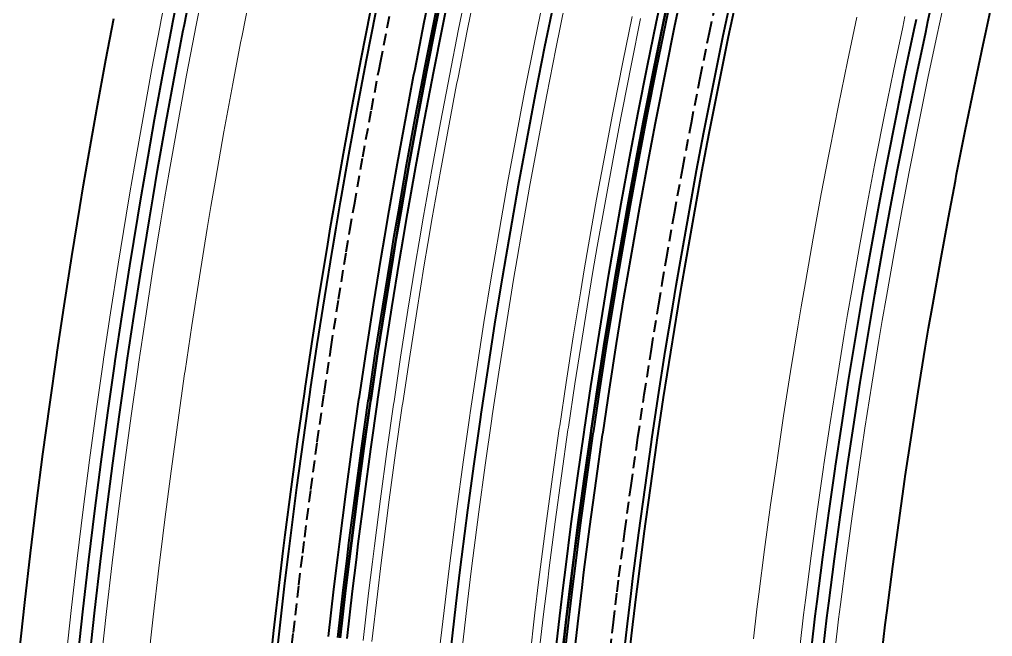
# Model space of a CAD drawing. Header units: feet. Extents: x 85617 to 85865, y 436878 to 437298.
# Drawn here: x 85621.65 to 85663.06, y 437009.12 to 437035.37 of the extents above; entities that cross this region are included whole.
import ezdxf

# ---------------------------------------------------------------- set-up
doc = ezdxf.new("R2010")
doc.units = ezdxf.units.FT
doc.header["$MEASUREMENT"] = 0
for name, pattern in [('( Dashed )', [0.75, 0.5, -0.25]), ('AM-AS', [16, 10, -2, 2, -2]), ('BV-GELEIDERAIL', [16, 10, -3, -3]), ('VW-3-3_STREEP15-N', [6, 3, -3]), ('VW-DOORGETROKKEN_015-N', [0])]:
    doc.linetypes.add(name, pattern=pattern)
for name, color, linetype, lineweight in [('N-WE-AM-AS-G', 10, 'AM-AS', 13), ('N-WE-BV-GELEIDECONSTRUCTIE_ACHTERZIJDE-G', 210, 'Continuous', 40), ('N-WE-BV-GELEIDECONSTRUCTIE_GELEIDERAIL-G', 210, 'BV-GELEIDERAIL', 40), ('N-WE-BV-GELEIDECONSTRUCTIE_UITBUIGING-G', 30, '( Dashed )', 40), ('N-WE-BV-GELEIDECONSTRUCTIE_VOORZIJDE-G', 210, 'Continuous', 40), ('N-WE-GW-BERM-G', 90, 'Continuous', 40), ('N-WE-GW-GRONDWERKLIJN_TEEN-G', 90, 'Continuous', 0), ('N-WE-GW-WATERGANG_BODEM-G', 90, 'Continuous', 40), ('N-WE-GW-WATERGANG_INSTEEK-G', 90, 'Continuous', 40), ('N-WE-GW-WATERGANG_WATERLIJN_WINTERPEIL-G', 7, 'Continuous', 0), ('N-WE-GW-ZANDLIJN-G', 20, 'Continuous', 40), ('N-WE-VH-KANTVERHARDING-G', 7, 'Continuous', 0), ('N-WE-VH-VERHARDING_KNIKLIJN-G', 251, 'Continuous', 40), ('N-WE-VW-MARKERING_LANGS_STREEP_33_015-G', 7, 'VW-3-3_STREEP15-N', 0), ('N-WE-VW-MARKERING_LANGS_STREEP_DOORGETROKKEN_015-G', 7, 'VW-DOORGETROKKEN_015-N', 0)]:
    doc.layers.add(name, color=color, linetype=linetype, lineweight=lineweight)

msp = doc.modelspace()

# ---------------------------------------------------------------- linework, layer by layer
at = {"layer": 'N-WE-AM-AS-G'}
msp.add_polyline3d([(85640.005, 437008.535, 3), (85640.294, 437011.019, 3), (85640.395, 437011.846, 3), (85640.603, 437013.499, 3), (85640.933, 437015.978, 3), (85641.284, 437018.453, 3), (85641.655, 437020.925, 3), (85642.047, 437023.394, 3), (85642.459, 437025.86, 3), (85642.892, 437028.322, 3), (85643.345, 437030.781, 3), (85643.819, 437033.235, 3), (85644.313, 437035.686, 3)], dxfattribs=at)
at = {"layer": 'N-WE-BV-GELEIDECONSTRUCTIE_ACHTERZIJDE-G'}
for points in [[(85634.798, 437009.121, 2.804), (85635.032, 437011.14, 2.804), (85635.195, 437012.487, 2.804), (85635.279, 437013.16, 2.804), (85635.539, 437015.178, 2.804), (85635.812, 437017.195, 2.804), (85636.099, 437019.209, 2.804), (85636.117, 437019.332, 2.804), (85636.4, 437021.222, 2.804), (85636.714, 437023.232, 2.804), (85637.041, 437025.241, 2.804), (85637.194, 437026.154, 2.804), (85637.382, 437027.247, 2.804), (85637.736, 437029.251, 2.804), (85638.103, 437031.252, 2.804), (85638.425, 437032.95, 2.804), (85638.484, 437033.251, 2.804), (85638.878, 437035.248, 2.804), (85639.285, 437037.241, 2.804)], [(85634.798, 437009.121, 3.594), (85635.032, 437011.14, 3.594), (85635.195, 437012.487, 3.594), (85635.279, 437013.16, 3.594), (85635.539, 437015.178, 3.594), (85635.812, 437017.195, 3.594), (85636.099, 437019.209, 3.594), (85636.117, 437019.332, 3.594), (85636.4, 437021.222, 3.594), (85636.714, 437023.232, 3.594), (85637.041, 437025.241, 3.594), (85637.194, 437026.154, 3.594), (85637.382, 437027.247, 3.594), (85637.736, 437029.251, 3.594), (85638.103, 437031.252, 3.594), (85638.425, 437032.95, 3.594), (85638.484, 437033.251, 3.594), (85638.878, 437035.248, 3.594), (85639.285, 437037.241, 3.594)], [(85645.211, 437007.949, 2.804), (85645.437, 437009.904, 2.804), (85645.595, 437011.205, 2.804), (85645.675, 437011.855, 2.804), (85645.927, 437013.804, 2.804), (85646.191, 437015.751, 2.804), (85646.468, 437017.696, 2.804), (85646.485, 437017.815, 2.804), (85646.758, 437019.64, 2.804), (85647.061, 437021.582, 2.804), (85647.377, 437023.521, 2.804), (85647.525, 437024.403, 2.804), (85647.706, 437025.458, 2.804), (85648.048, 437027.393, 2.804), (85648.403, 437029.326, 2.804), (85648.714, 437030.965, 2.804), (85648.771, 437031.257, 2.804), (85649.151, 437033.185, 2.804), (85649.544, 437035.11, 2.804), (85649.951, 437037.032, 2.804)], [(85645.211, 437007.949, 3.594), (85645.437, 437009.904, 3.594), (85645.595, 437011.205, 3.594), (85645.675, 437011.855, 3.594), (85645.927, 437013.804, 3.594), (85646.191, 437015.751, 3.594), (85646.468, 437017.696, 3.594), (85646.485, 437017.815, 3.594), (85646.758, 437019.64, 3.594), (85647.061, 437021.582, 3.594), (85647.377, 437023.521, 3.594), (85647.525, 437024.403, 3.594), (85647.706, 437025.458, 3.594), (85648.048, 437027.393, 3.594), (85648.403, 437029.326, 3.594), (85648.714, 437030.965, 3.594), (85648.771, 437031.257, 3.594), (85649.151, 437033.185, 3.594), (85649.544, 437035.11, 3.594), (85649.951, 437037.032, 3.594)]]:
    msp.add_polyline3d(points, dxfattribs=at)
at = {"layer": 'N-WE-BV-GELEIDECONSTRUCTIE_GELEIDERAIL-G'}
for points in [[(85635.196, 437009.077, 2.824), (85635.429, 437011.093, 2.824), (85635.592, 437012.438, 2.824), (85635.675, 437013.11, 2.824), (85635.935, 437015.126, 2.824), (85636.208, 437017.139, 2.824), (85636.495, 437019.151, 2.824), (85636.513, 437019.274, 2.824), (85636.795, 437021.161, 2.824), (85637.109, 437023.169, 2.824), (85637.436, 437025.175, 2.824), (85637.589, 437026.087, 2.824), (85637.776, 437027.179, 2.824), (85638.129, 437029.18, 2.824), (85638.496, 437031.179, 2.824), (85638.818, 437032.874, 2.824), (85638.876, 437033.175, 2.824), (85639.27, 437035.169, 2.824), (85639.677, 437037.16, 2.824)], [(85644.814, 437007.994, 2.824), (85645.04, 437009.951, 2.824), (85645.198, 437011.254, 2.824), (85645.279, 437011.905, 2.824), (85645.53, 437013.856, 2.824), (85645.795, 437015.806, 2.824), (85646.072, 437017.754, 2.824), (85646.09, 437017.873, 2.824), (85646.363, 437019.7, 2.824), (85646.666, 437021.645, 2.824), (85646.983, 437023.587, 2.824), (85647.131, 437024.469, 2.824), (85647.312, 437025.527, 2.824), (85647.654, 437027.464, 2.824), (85648.01, 437029.4, 2.824), (85648.321, 437031.041, 2.824), (85648.378, 437031.333, 2.824), (85648.759, 437033.263, 2.824), (85649.153, 437035.191, 2.824), (85649.559, 437037.116, 2.824)]]:
    msp.add_polyline3d(points, dxfattribs=at)
at = {"layer": 'N-WE-BV-GELEIDECONSTRUCTIE_UITBUIGING-G'}
for points in [[(85646.702, 437007.782, 2.729), (85646.927, 437009.727, 2.729), (85647.083, 437011.021, 2.729), (85647.164, 437011.668, 2.729), (85647.414, 437013.607, 2.729), (85647.677, 437015.544, 2.729), (85647.952, 437017.48, 2.729), (85647.97, 437017.598, 2.729), (85648.241, 437019.414, 2.729), (85648.543, 437021.345, 2.729), (85648.857, 437023.275, 2.729), (85649.004, 437024.152, 2.729), (85649.184, 437025.202, 2.729), (85649.524, 437027.128, 2.729), (85649.877, 437029.051, 2.729), (85650.187, 437030.681, 2.729), (85650.243, 437030.971, 2.729), (85650.622, 437032.889, 2.729), (85651.013, 437034.805, 2.729), (85651.417, 437036.718, 2.729)], [(85633.086, 437007.262, 2.729), (85633.308, 437009.289, 2.729), (85633.542, 437011.317, 2.729), (85633.706, 437012.67, 2.729), (85633.79, 437013.347, 2.729), (85634.052, 437015.375, 2.729), (85634.327, 437017.401, 2.729), (85634.615, 437019.426, 2.729), (85634.633, 437019.549, 2.729), (85634.917, 437021.448, 2.729), (85635.232, 437023.469, 2.729), (85635.561, 437025.487, 2.729), (85635.715, 437026.404, 2.729), (85635.904, 437027.503, 2.729), (85636.259, 437029.517, 2.729), (85636.629, 437031.528, 2.729), (85636.953, 437033.234, 2.729), (85637.011, 437033.537, 2.729), (85637.407, 437035.543, 2.729)]]:
    msp.add_polyline3d(points, dxfattribs=at)
at = {"layer": 'N-WE-BV-GELEIDECONSTRUCTIE_VOORZIJDE-G'}
for points in [[(85644.416, 437008.039, 2.844), (85644.643, 437009.998, 2.844), (85644.801, 437011.303, 2.844), (85644.882, 437011.955, 2.844), (85645.134, 437013.909, 2.844), (85645.398, 437015.861, 2.844), (85645.676, 437017.812, 2.844), (85645.694, 437017.93, 2.844), (85645.967, 437019.761, 2.844), (85646.271, 437021.708, 2.844), (85646.588, 437023.652, 2.844), (85646.737, 437024.536, 2.844), (85646.918, 437025.595, 2.844), (85647.261, 437027.535, 2.844), (85647.617, 437029.473, 2.844), (85647.929, 437031.117, 2.844), (85647.985, 437031.409, 2.844), (85648.367, 437033.342, 2.844), (85648.761, 437035.273, 2.844), (85649.168, 437037.2, 2.844)], [(85644.416, 437008.039, 3.594), (85644.643, 437009.998, 3.594), (85644.801, 437011.303, 3.594), (85644.882, 437011.955, 3.594), (85645.134, 437013.909, 3.594), (85645.398, 437015.861, 3.594), (85645.676, 437017.812, 3.594), (85645.694, 437017.93, 3.594), (85645.967, 437019.761, 3.594), (85646.271, 437021.708, 3.594), (85646.588, 437023.652, 3.594), (85646.737, 437024.536, 3.594), (85646.918, 437025.595, 3.594), (85647.261, 437027.535, 3.594), (85647.617, 437029.473, 3.594), (85647.929, 437031.117, 3.594), (85647.985, 437031.409, 3.594), (85648.367, 437033.342, 3.594), (85648.761, 437035.273, 3.594), (85649.168, 437037.2, 3.594)], [(85635.593, 437009.032, 2.844), (85635.826, 437011.046, 2.844), (85635.989, 437012.389, 2.844), (85636.072, 437013.06, 2.844), (85636.332, 437015.073, 2.844), (85636.605, 437017.084, 2.844), (85636.891, 437019.094, 2.844), (85636.909, 437019.216, 2.844), (85637.191, 437021.101, 2.844), (85637.504, 437023.106, 2.844), (85637.83, 437025.109, 2.844), (85637.983, 437026.02, 2.844), (85638.17, 437027.11, 2.844), (85638.523, 437029.109, 2.844), (85638.889, 437031.105, 2.844), (85639.211, 437032.798, 2.844), (85639.269, 437033.099, 2.844), (85639.662, 437035.09, 2.844), (85640.068, 437037.079, 2.844)], [(85635.593, 437009.032, 3.594), (85635.826, 437011.046, 3.594), (85635.989, 437012.389, 3.594), (85636.072, 437013.06, 3.594), (85636.332, 437015.073, 3.594), (85636.605, 437017.084, 3.594), (85636.891, 437019.094, 3.594), (85636.909, 437019.216, 3.594), (85637.191, 437021.101, 3.594), (85637.504, 437023.106, 3.594), (85637.83, 437025.109, 3.594), (85637.983, 437026.02, 3.594), (85638.17, 437027.11, 3.594), (85638.523, 437029.109, 3.594), (85638.889, 437031.105, 3.594), (85639.211, 437032.798, 3.594), (85639.269, 437033.099, 3.594), (85639.662, 437035.09, 3.594), (85640.068, 437037.079, 3.594)]]:
    msp.add_polyline3d(points, dxfattribs=at)
at = {"layer": 'N-WE-GW-BERM-G'}
for points in [[(85647.298, 437007.714, 2.699), (85647.522, 437009.656, 2.699), (85647.679, 437010.948, 2.699), (85647.759, 437011.593, 2.699), (85648.008, 437013.528, 2.699), (85648.271, 437015.462, 2.699), (85648.546, 437017.393, 2.699), (85648.563, 437017.511, 2.699), (85648.834, 437019.323, 2.699), (85649.135, 437021.251, 2.699), (85649.449, 437023.176, 2.699), (85649.596, 437024.052, 2.699), (85649.775, 437025.1, 2.699), (85650.115, 437027.021, 2.699), (85650.467, 437028.94, 2.699), (85650.776, 437030.568, 2.699), (85650.832, 437030.857, 2.699), (85651.21, 437032.771, 2.699), (85651.6, 437034.683, 2.699), (85652.004, 437036.592, 2.699)], [(85632.489, 437007.326, 2.699), (85632.712, 437009.356, 2.699), (85632.947, 437011.388, 2.699), (85633.111, 437012.744, 2.699), (85633.195, 437013.421, 2.699), (85633.457, 437015.454, 2.699), (85633.732, 437017.484, 2.699), (85634.021, 437019.512, 2.699), (85634.039, 437019.636, 2.699), (85634.324, 437021.539, 2.699), (85634.64, 437023.563, 2.699), (85634.969, 437025.585, 2.699), (85635.124, 437026.505, 2.699), (85635.312, 437027.605, 2.699), (85635.669, 437029.623, 2.699), (85636.039, 437031.638, 2.699), (85636.363, 437033.347, 2.699), (85636.422, 437033.651, 2.699), (85636.819, 437035.661, 2.699)]]:
    msp.add_polyline3d(points, dxfattribs=at)
at = {"layer": 'N-WE-GW-GRONDWERKLIJN_TEEN-G'}
for points in [[(85627.121, 437007.899, 0), (85627.347, 437009.96, 0), (85627.586, 437012.025, 0), (85627.753, 437013.404, 0), (85627.839, 437014.094, 0), (85628.105, 437016.161, 0), (85628.386, 437018.227, 0), (85628.68, 437020.292, 0), (85628.698, 437020.417, 0), (85628.988, 437022.354, 0), (85629.309, 437024.414, 0), (85629.645, 437026.471, 0), (85629.802, 437027.407, 0), (85629.994, 437028.527, 0), (85630.356, 437030.58, 0), (85630.733, 437032.631, 0), (85631.063, 437034.37, 0), (85631.123, 437034.679, 0), (85631.527, 437036.724, 0)], [(85652.883, 437009.019, 0), (85653.036, 437010.288, 0), (85653.115, 437010.921, 0), (85653.36, 437012.82, 0), (85653.617, 437014.718, 0), (85653.888, 437016.614, 0), (85653.904, 437016.729, 0), (85654.17, 437018.508, 0), (85654.466, 437020.4, 0), (85654.774, 437022.29, 0), (85654.918, 437023.15, 0), (85655.094, 437024.179, 0), (85655.427, 437026.064, 0), (85655.773, 437027.948, 0), (85656.077, 437029.545, 0), (85656.131, 437029.829, 0), (85656.502, 437031.708, 0), (85656.886, 437033.584, 0), (85657.281, 437035.458, 0)]]:
    msp.add_polyline3d(points, dxfattribs=at)
at = {"layer": 'N-WE-GW-WATERGANG_BODEM-G'}
for points in [[(85624.138, 437008.217, -1.25), (85624.366, 437010.296, -1.25), (85624.607, 437012.379, -1.25), (85624.776, 437013.771, -1.25), (85624.862, 437014.467, -1.25), (85625.131, 437016.555, -1.25), (85625.414, 437018.641, -1.25), (85625.711, 437020.725, -1.25), (85625.73, 437020.851, -1.25), (85626.022, 437022.806, -1.25), (85626.347, 437024.886, -1.25), (85626.685, 437026.964, -1.25), (85626.844, 437027.908, -1.25), (85627.038, 437029.039, -1.25), (85627.404, 437031.112, -1.25), (85627.784, 437033.182, -1.25), (85628.117, 437034.938, -1.25), (85628.178, 437035.25, -1.25), (85628.585, 437037.315, -1.25)], [(85624.636, 437008.164, -1.25), (85624.863, 437010.24, -1.25), (85625.104, 437012.32, -1.25), (85625.272, 437013.71, -1.25), (85625.358, 437014.405, -1.25), (85625.627, 437016.489, -1.25), (85625.91, 437018.572, -1.25), (85626.206, 437020.652, -1.25), (85626.225, 437020.779, -1.25), (85626.516, 437022.731, -1.25), (85626.841, 437024.807, -1.25), (85627.179, 437026.882, -1.25), (85627.337, 437027.824, -1.25), (85627.53, 437028.954, -1.25), (85627.896, 437031.023, -1.25), (85628.275, 437033.09, -1.25), (85628.608, 437034.843, -1.25), (85628.669, 437035.155, -1.25), (85629.075, 437037.216, -1.25)], [(85655.862, 437008.665, -1.25), (85656.014, 437009.921, -1.25), (85656.092, 437010.547, -1.25), (85656.334, 437012.427, -1.25), (85656.589, 437014.305, -1.25), (85656.856, 437016.181, -1.25), (85656.873, 437016.295, -1.25), (85657.136, 437018.055, -1.25), (85657.428, 437019.928, -1.25), (85657.733, 437021.798, -1.25), (85657.876, 437022.648, -1.25), (85658.05, 437023.666, -1.25), (85658.38, 437025.533, -1.25), (85658.722, 437027.397, -1.25), (85659.022, 437028.977, -1.25), (85659.077, 437029.258, -1.25), (85659.444, 437031.117, -1.25), (85659.823, 437032.974, -1.25), (85660.215, 437034.828, -1.25), (85660.312, 437035.279, -1.25), (85660.619, 437036.68, -1.25)], [(85655.365, 437008.724, -1.25), (85655.517, 437009.982, -1.25), (85655.596, 437010.61, -1.25), (85655.838, 437012.493, -1.25), (85656.094, 437014.374, -1.25), (85656.361, 437016.253, -1.25), (85656.378, 437016.367, -1.25), (85656.642, 437018.131, -1.25), (85656.934, 437020.006, -1.25), (85657.24, 437021.88, -1.25), (85657.383, 437022.732, -1.25), (85657.558, 437023.752, -1.25), (85657.888, 437025.621, -1.25), (85658.231, 437027.489, -1.25), (85658.531, 437029.072, -1.25), (85658.586, 437029.353, -1.25), (85658.953, 437031.216, -1.25), (85659.333, 437033.076, -1.25), (85659.726, 437034.933, -1.25), (85659.823, 437035.385, -1.25)]]:
    msp.add_polyline3d(points, dxfattribs=at)
at = {"layer": 'N-WE-GW-WATERGANG_INSTEEK-G'}
for points in [[(85658.344, 437008.37, 0), (85658.495, 437009.615, 0), (85658.572, 437010.236, 0), (85658.812, 437012.099, 0), (85659.065, 437013.96, 0), (85659.33, 437015.82, 0), (85659.346, 437015.933, 0), (85659.607, 437017.678, 0), (85659.897, 437019.534, 0), (85660.199, 437021.388, 0), (85660.341, 437022.231, 0), (85660.514, 437023.24, 0), (85660.84, 437025.09, 0), (85661.179, 437026.937, 0), (85661.477, 437028.504, 0), (85661.531, 437028.782, 0), (85661.895, 437030.625, 0), (85662.271, 437032.466, 0), (85662.659, 437034.303, 0), (85662.755, 437034.75, 0), (85663.059, 437036.139, 0)], [(85621.652, 437008.482, 0), (85621.882, 437010.575, 0), (85622.125, 437012.674, 0), (85622.294, 437014.077, 0), (85622.382, 437014.779, 0), (85622.653, 437016.883, 0), (85622.938, 437018.985, 0), (85623.237, 437021.085, 0), (85623.256, 437021.213, 0), (85623.551, 437023.184, 0), (85623.878, 437025.28, 0), (85624.219, 437027.374, 0), (85624.379, 437028.326, 0), (85624.574, 437029.466, 0), (85624.943, 437031.555, 0), (85625.326, 437033.642, 0), (85625.663, 437035.411, 0)]]:
    msp.add_polyline3d(points, dxfattribs=at)
at = {"layer": 'N-WE-GW-WATERGANG_WATERLIJN_WINTERPEIL-G'}
for points in [[(85623.641, 437008.27, -1), (85623.869, 437010.352, -1), (85624.111, 437012.438, -1), (85624.279, 437013.832, -1), (85624.366, 437014.53, -1), (85624.636, 437016.62, -1), (85624.919, 437018.71, -1), (85625.217, 437020.797, -1), (85625.235, 437020.924, -1), (85625.528, 437022.882, -1), (85625.853, 437024.965, -1), (85626.192, 437027.046, -1), (85626.351, 437027.992, -1), (85626.545, 437029.124, -1), (85626.912, 437031.2, -1), (85627.292, 437033.274, -1), (85627.626, 437035.032, -1), (85627.687, 437035.345, -1), (85628.095, 437037.413, -1)], [(85625.133, 437008.111, -1), (85625.36, 437010.184, -1), (85625.6, 437012.261, -1), (85625.768, 437013.649, -1), (85625.854, 437014.343, -1), (85626.123, 437016.424, -1), (85626.405, 437018.503, -1), (85626.701, 437020.58, -1), (85626.719, 437020.706, -1), (85627.011, 437022.655, -1), (85627.334, 437024.729, -1), (85627.672, 437026.8, -1), (85627.83, 437027.741, -1), (85628.023, 437028.868, -1), (85628.388, 437030.934, -1), (85628.767, 437032.998, -1), (85629.099, 437034.748, -1), (85629.159, 437035.059, -1), (85629.566, 437037.118, -1)], [(85656.358, 437008.606, -1), (85656.51, 437009.859, -1), (85656.588, 437010.485, -1), (85656.83, 437012.361, -1), (85657.084, 437014.236, -1), (85657.351, 437016.109, -1), (85657.367, 437016.223, -1), (85657.63, 437017.98, -1), (85657.922, 437019.849, -1), (85658.226, 437021.716, -1), (85658.369, 437022.565, -1), (85658.543, 437023.581, -1), (85658.872, 437025.444, -1), (85659.214, 437027.305, -1), (85659.513, 437028.883, -1), (85659.567, 437029.163, -1), (85659.934, 437031.019, -1), (85660.312, 437032.872, -1), (85660.703, 437034.723, -1), (85660.8, 437035.173, -1), (85661.107, 437036.572, -1)], [(85654.869, 437008.783, -1), (85655.021, 437010.043, -1), (85655.099, 437010.672, -1), (85655.343, 437012.558, -1), (85655.598, 437014.443, -1), (85655.867, 437016.325, -1), (85655.883, 437016.44, -1), (85656.147, 437018.206, -1), (85656.441, 437020.085, -1), (85656.747, 437021.962, -1), (85656.89, 437022.815, -1), (85657.065, 437023.837, -1), (85657.396, 437025.71, -1), (85657.739, 437027.58, -1), (85658.04, 437029.167, -1), (85658.095, 437029.449, -1), (85658.463, 437031.314, -1), (85658.844, 437033.178, -1), (85659.237, 437035.038, -1), (85659.334, 437035.49, -1)]]:
    msp.add_polyline3d(points, dxfattribs=at)
at = {"layer": 'N-WE-GW-ZANDLIJN-G'}
for points in [[(85635.284, 437009.067, 1.881), (85635.518, 437011.083, 1.881), (85635.68, 437012.427, 1.881), (85635.764, 437013.099, 1.881), (85636.024, 437015.114, 1.881), (85636.297, 437017.127, 1.881), (85636.583, 437019.138, 1.881), (85636.601, 437019.261, 1.881), (85636.883, 437021.148, 1.881), (85637.197, 437023.155, 1.881), (85637.524, 437025.16, 1.881), (85637.677, 437026.072, 1.881), (85637.864, 437027.163, 1.881), (85638.217, 437029.164, 1.881), (85638.584, 437031.162, 1.881), (85638.906, 437032.857, 1.881), (85638.964, 437033.158, 1.881), (85639.357, 437035.151, 1.881), (85639.764, 437037.142, 1.881)], [(85635.284, 437009.067, 1.881), (85635.518, 437011.083, 1.881), (85635.68, 437012.427, 1.881), (85635.764, 437013.099, 1.881), (85636.024, 437015.114, 1.881), (85636.297, 437017.127, 1.881), (85636.583, 437019.138, 1.881), (85636.601, 437019.261, 1.881), (85636.883, 437021.148, 1.881), (85637.197, 437023.155, 1.881), (85637.524, 437025.16, 1.881), (85637.677, 437026.072, 1.881), (85637.864, 437027.163, 1.881), (85638.217, 437029.164, 1.881), (85638.584, 437031.162, 1.881), (85638.906, 437032.857, 1.881), (85638.964, 437033.158, 1.881), (85639.357, 437035.151, 1.881), (85639.764, 437037.142, 1.881)], [(85635.31, 437009.064, 1.882), (85635.543, 437011.08, 1.882), (85635.705, 437012.424, 1.882), (85635.789, 437013.096, 1.882), (85636.049, 437015.111, 1.882), (85636.322, 437017.124, 1.882), (85636.608, 437019.135, 1.882), (85636.626, 437019.257, 1.882), (85636.908, 437021.144, 1.882), (85637.222, 437023.151, 1.882), (85637.549, 437025.156, 1.882), (85637.702, 437026.068, 1.882), (85637.889, 437027.159, 1.882), (85638.242, 437029.16, 1.882), (85638.609, 437031.158, 1.882), (85638.931, 437032.852, 1.882), (85638.989, 437033.153, 1.882), (85639.382, 437035.146, 1.882), (85639.789, 437037.137, 1.882)], [(85635.31, 437009.064, 1.882), (85635.543, 437011.08, 1.882), (85635.705, 437012.424, 1.882), (85635.789, 437013.096, 1.882), (85636.049, 437015.111, 1.882), (85636.322, 437017.124, 1.882), (85636.608, 437019.135, 1.882), (85636.626, 437019.257, 1.882), (85636.908, 437021.144, 1.882), (85637.222, 437023.151, 1.882), (85637.549, 437025.156, 1.882), (85637.702, 437026.068, 1.882), (85637.889, 437027.159, 1.882), (85638.242, 437029.16, 1.882), (85638.609, 437031.158, 1.882), (85638.931, 437032.852, 1.882), (85638.989, 437033.153, 1.882), (85639.382, 437035.146, 1.882), (85639.789, 437037.137, 1.882)], [(85644.7, 437008.007, 1.882), (85644.926, 437009.965, 1.882), (85645.084, 437011.268, 1.882), (85645.165, 437011.919, 1.882), (85645.417, 437013.871, 1.882), (85645.681, 437015.822, 1.882), (85645.959, 437017.771, 1.882), (85645.976, 437017.889, 1.882), (85646.25, 437019.718, 1.882), (85646.553, 437021.663, 1.882), (85646.87, 437023.605, 1.882), (85647.018, 437024.489, 1.882), (85647.199, 437025.546, 1.882), (85647.542, 437027.485, 1.882), (85647.897, 437029.421, 1.882), (85648.209, 437031.063, 1.882), (85648.265, 437031.355, 1.882), (85648.647, 437033.286, 1.882), (85649.041, 437035.214, 1.882), (85649.448, 437037.14, 1.882)], [(85644.7, 437008.007, 1.882), (85644.926, 437009.965, 1.882), (85645.084, 437011.268, 1.882), (85645.165, 437011.919, 1.882), (85645.417, 437013.871, 1.882), (85645.681, 437015.822, 1.882), (85645.959, 437017.771, 1.882), (85645.976, 437017.889, 1.882), (85646.25, 437019.718, 1.882), (85646.553, 437021.663, 1.882), (85646.87, 437023.605, 1.882), (85647.018, 437024.489, 1.882), (85647.199, 437025.546, 1.882), (85647.542, 437027.485, 1.882), (85647.897, 437029.421, 1.882), (85648.209, 437031.063, 1.882), (85648.265, 437031.355, 1.882), (85648.647, 437033.286, 1.882), (85649.041, 437035.214, 1.882), (85649.448, 437037.14, 1.882)], [(85644.725, 437008.004, 1.881), (85644.951, 437009.962, 1.881), (85645.109, 437011.265, 1.881), (85645.19, 437011.916, 1.881), (85645.442, 437013.868, 1.881), (85645.706, 437015.818, 1.881), (85645.984, 437017.767, 1.881), (85646.001, 437017.886, 1.881), (85646.275, 437019.714, 1.881), (85646.578, 437021.659, 1.881), (85646.895, 437023.601, 1.881), (85647.043, 437024.484, 1.881), (85647.224, 437025.542, 1.881), (85647.567, 437027.48, 1.881), (85647.922, 437029.416, 1.881), (85648.234, 437031.058, 1.881), (85648.29, 437031.35, 1.881), (85648.671, 437033.281, 1.881), (85649.065, 437035.209, 1.881), (85649.472, 437037.135, 1.881)], [(85644.725, 437008.004, 1.881), (85644.951, 437009.962, 1.881), (85645.109, 437011.265, 1.881), (85645.19, 437011.916, 1.881), (85645.442, 437013.868, 1.881), (85645.706, 437015.818, 1.881), (85645.984, 437017.767, 1.881), (85646.001, 437017.886, 1.881), (85646.275, 437019.714, 1.881), (85646.578, 437021.659, 1.881), (85646.895, 437023.601, 1.881), (85647.043, 437024.484, 1.881), (85647.224, 437025.542, 1.881), (85647.567, 437027.48, 1.881), (85647.922, 437029.416, 1.881), (85648.234, 437031.058, 1.881), (85648.29, 437031.35, 1.881), (85648.671, 437033.281, 1.881), (85649.065, 437035.209, 1.881), (85649.472, 437037.135, 1.881)], [(85647.529, 437007.689, 0), (85647.753, 437009.629, 0), (85647.909, 437010.92, 0), (85647.989, 437011.564, 0), (85648.239, 437013.498, 0), (85648.501, 437015.43, 0), (85648.776, 437017.36, 0), (85648.793, 437017.477, 0), (85649.064, 437019.288, 0), (85649.364, 437021.214, 0), (85649.678, 437023.138, 0), (85649.825, 437024.013, 0), (85650.004, 437025.06, 0), (85650.343, 437026.98, 0), (85650.695, 437028.898, 0), (85651.004, 437030.524, 0), (85651.06, 437030.813, 0), (85651.438, 437032.725, 0), (85651.828, 437034.635, 0), (85652.231, 437036.543, 0)], [(85647.529, 437007.689, 0), (85647.753, 437009.629, 0), (85647.909, 437010.92, 0), (85647.989, 437011.564, 0), (85648.239, 437013.498, 0), (85648.501, 437015.43, 0), (85648.776, 437017.36, 0), (85648.793, 437017.477, 0), (85649.064, 437019.288, 0), (85649.364, 437021.214, 0), (85649.678, 437023.138, 0), (85649.825, 437024.013, 0), (85650.004, 437025.06, 0), (85650.343, 437026.98, 0), (85650.695, 437028.898, 0), (85651.004, 437030.524, 0), (85651.06, 437030.813, 0), (85651.438, 437032.725, 0), (85651.828, 437034.635, 0), (85652.231, 437036.543, 0)], [(85640.005, 437008.535, 2), (85640.234, 437010.522, 2), (85640.395, 437011.846, 2), (85640.477, 437012.507, 2), (85640.733, 437014.491, 2), (85641.002, 437016.473, 2), (85641.284, 437018.453, 2), (85641.301, 437018.573, 2), (85641.579, 437020.431, 2), (85641.887, 437022.407, 2), (85642.209, 437024.381, 2), (85642.36, 437025.278, 2), (85642.544, 437026.353, 2), (85642.892, 437028.322, 2), (85643.253, 437030.289, 2), (85643.57, 437031.958, 2), (85643.627, 437032.254, 2), (85644.014, 437034.216, 2), (85644.415, 437036.176, 2)], [(85640.005, 437008.535, 2), (85640.234, 437010.522, 2), (85640.395, 437011.846, 2), (85640.477, 437012.507, 2), (85640.733, 437014.491, 2), (85641.002, 437016.473, 2), (85641.284, 437018.453, 2), (85641.301, 437018.573, 2), (85641.579, 437020.431, 2), (85641.887, 437022.407, 2), (85642.209, 437024.381, 2), (85642.36, 437025.278, 2), (85642.544, 437026.353, 2), (85642.892, 437028.322, 2), (85643.253, 437030.289, 2), (85643.57, 437031.958, 2), (85643.627, 437032.254, 2), (85644.014, 437034.216, 2), (85644.415, 437036.176, 2)], [(85632.258, 437007.351, 0), (85632.481, 437009.382, 0), (85632.716, 437011.416, 0), (85632.88, 437012.772, 0), (85632.965, 437013.45, 0), (85633.227, 437015.484, 0), (85633.502, 437017.516, 0), (85633.792, 437019.546, 0), (85633.81, 437019.669, 0), (85634.094, 437021.574, 0), (85634.411, 437023.6, 0), (85634.74, 437025.623, 0), (85634.895, 437026.543, 0), (85635.084, 437027.645, 0), (85635.44, 437029.664, 0), (85635.811, 437031.681, 0), (85636.135, 437033.391, 0), (85636.194, 437033.695, 0), (85636.591, 437035.707, 0)], [(85632.258, 437007.351, 0), (85632.481, 437009.382, 0), (85632.716, 437011.416, 0), (85632.88, 437012.772, 0), (85632.965, 437013.45, 0), (85633.227, 437015.484, 0), (85633.502, 437017.516, 0), (85633.792, 437019.546, 0), (85633.81, 437019.669, 0), (85634.094, 437021.574, 0), (85634.411, 437023.6, 0), (85634.74, 437025.623, 0), (85634.895, 437026.543, 0), (85635.084, 437027.645, 0), (85635.44, 437029.664, 0), (85635.811, 437031.681, 0), (85636.135, 437033.391, 0), (85636.194, 437033.695, 0), (85636.591, 437035.707, 0)]]:
    msp.add_polyline3d(points, dxfattribs=at)
at = {"layer": 'N-WE-VH-KANTVERHARDING-G'}
for points in [[(85636.278, 437008.955, 2.906), (85636.511, 437010.965, 2.906), (85636.673, 437012.305, 2.906), (85636.756, 437012.974, 2.906), (85637.015, 437014.983, 2.906), (85637.287, 437016.989, 2.906), (85637.573, 437018.994, 2.906), (85637.591, 437019.116, 2.906), (85637.872, 437020.997, 2.906), (85638.184, 437022.998, 2.906), (85638.51, 437024.996, 2.906), (85638.663, 437025.905, 2.906), (85638.849, 437026.993, 2.906), (85639.201, 437028.987, 2.906), (85639.567, 437030.979, 2.906), (85639.888, 437032.668, 2.906), (85639.946, 437032.968, 2.906), (85640.338, 437034.955, 2.906), (85640.743, 437036.939, 2.906)], [(85643.731, 437008.116, 2.906), (85643.958, 437010.08, 2.906), (85644.117, 437011.387, 2.906), (85644.198, 437012.04, 2.906), (85644.45, 437013.999, 2.906), (85644.716, 437015.956, 2.906), (85644.994, 437017.911, 2.906), (85645.012, 437018.03, 2.906), (85645.286, 437019.865, 2.906), (85645.591, 437021.816, 2.906), (85645.908, 437023.765, 2.906), (85646.057, 437024.652, 2.906), (85646.239, 437025.713, 2.906), (85646.583, 437027.657, 2.906), (85646.939, 437029.6, 2.906), (85647.252, 437031.247, 2.906), (85647.309, 437031.54, 2.906), (85647.691, 437033.478, 2.906), (85648.086, 437035.413, 2.906)]]:
    msp.add_polyline3d(points, dxfattribs=at)
at = {"layer": 'N-WE-VH-VERHARDING_KNIKLIJN-G'}
msp.add_polyline3d([(85640.005, 437008.535, 3), (85640.234, 437010.522, 3), (85640.395, 437011.846, 3), (85640.477, 437012.507, 3), (85640.733, 437014.491, 3), (85641.002, 437016.473, 3), (85641.284, 437018.453, 3), (85641.301, 437018.573, 3), (85641.579, 437020.431, 3), (85641.887, 437022.407, 3), (85642.209, 437024.381, 3), (85642.36, 437025.278, 3), (85642.544, 437026.353, 3), (85642.892, 437028.322, 3), (85643.253, 437030.289, 3), (85643.57, 437031.958, 3), (85643.627, 437032.254, 3), (85644.014, 437034.216, 3), (85644.415, 437036.176, 3)], dxfattribs=at)
at = {"layer": 'N-WE-VW-MARKERING_LANGS_STREEP_33_015-G'}
for points in [[(85636.651, 437008.913, 2.916), (85636.883, 437010.92, 2.916), (85637.045, 437012.259, 2.916), (85637.128, 437012.928, 2.916), (85637.387, 437014.934, 2.916), (85637.659, 437016.938, 2.916), (85637.944, 437018.94, 2.916), (85637.962, 437019.062, 2.916), (85638.243, 437020.94, 2.916), (85638.555, 437022.939, 2.916), (85638.88, 437024.935, 2.916), (85639.032, 437025.842, 2.916), (85639.218, 437026.929, 2.916), (85639.57, 437028.92, 2.916), (85639.935, 437030.91, 2.916), (85640.256, 437032.597, 2.916), (85640.314, 437032.896, 2.916), (85640.705, 437034.881, 2.916), (85641.11, 437036.862, 2.916)], [(85643.359, 437008.158, 2.916), (85643.586, 437010.124, 2.916), (85643.744, 437011.433, 2.916), (85643.826, 437012.087, 2.916), (85644.079, 437014.048, 2.916), (85644.344, 437016.008, 2.916), (85644.623, 437017.966, 2.916), (85644.641, 437018.085, 2.916), (85644.915, 437019.921, 2.916), (85645.22, 437021.875, 2.916), (85645.538, 437023.827, 2.916), (85645.687, 437024.714, 2.916), (85645.869, 437025.777, 2.916), (85646.213, 437027.724, 2.916), (85646.57, 437029.669, 2.916), (85646.884, 437031.318, 2.916), (85646.94, 437031.612, 2.916), (85647.323, 437033.552, 2.916), (85647.719, 437035.489, 2.916)]]:
    msp.add_polyline3d(points, dxfattribs=at)
at = {"layer": 'N-WE-VW-MARKERING_LANGS_STREEP_DOORGETROKKEN_015-G'}
for points in [[(85639.533, 437008.589, 2.988), (85639.763, 437010.578, 2.988), (85639.923, 437011.904, 2.988), (85640.006, 437012.567, 2.988), (85640.262, 437014.553, 2.988), (85640.531, 437016.538, 2.988), (85640.814, 437018.521, 2.988), (85640.831, 437018.642, 2.988), (85641.109, 437020.503, 2.988), (85641.418, 437022.482, 2.988), (85641.741, 437024.459, 2.988), (85641.892, 437025.358, 2.988), (85642.076, 437026.434, 2.988), (85642.424, 437028.406, 2.988), (85642.786, 437030.377, 2.988), (85643.103, 437032.048, 2.988), (85643.161, 437032.344, 2.988), (85643.549, 437034.31, 2.988), (85643.95, 437036.272, 2.988)], [(85640.477, 437008.482, 2.988), (85640.706, 437010.466, 2.988), (85640.866, 437011.788, 2.988), (85640.948, 437012.448, 2.988), (85641.204, 437014.429, 2.988), (85641.472, 437016.407, 2.988), (85641.754, 437018.384, 2.988), (85641.771, 437018.504, 2.988), (85642.049, 437020.359, 2.988), (85642.357, 437022.332, 2.988), (85642.678, 437024.303, 2.988), (85642.828, 437025.199, 2.988), (85643.012, 437026.272, 2.988), (85643.359, 437028.238, 2.988), (85643.72, 437030.202, 2.988), (85644.036, 437031.868, 2.988), (85644.093, 437032.164, 2.988), (85644.48, 437034.123, 2.988), (85644.88, 437036.079, 2.988)]]:
    msp.add_polyline3d(points, dxfattribs=at)

doc.saveas('drawing.dxf')
